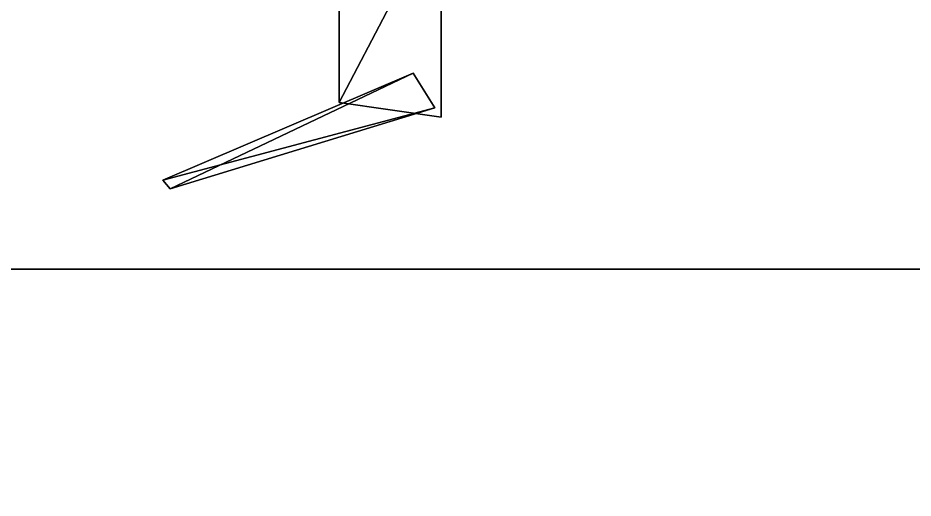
# Model space of a CAD drawing. Extents: x 0 to 2992, y -2739 to 0.
# Drawn here: x 575 to 636.4, y -713.7 to -680.8 of the extents above; entities that cross this region are included whole.
import ezdxf

# ---------------------------------------------------------------- set-up
doc = ezdxf.new("R2010")
doc.units = 0
for name, color, linetype in [('LAYER0', 7, 'CONTINUOUS'), ('LAYER242', 253, 'CONTINUOUS'), ('LAYER244', 253, 'CONTINUOUS'), ('LAYER246', 253, 'CONTINUOUS'), ('LAYER248', 253, 'CONTINUOUS'), ('LAYER250', 253, 'CONTINUOUS'), ('LAYER251', 9, 'CONTINUOUS'), ('LAYER363', 9, 'CONTINUOUS')]:
    doc.layers.add(name, color=color, linetype=linetype)

msp = doc.modelspace()

# ---------------------------------------------------------------- linework, layer by layer
at = {"layer": 'LAYER0', "invisible_edges": 1}
for points in [[(2992.49, 0), (0, -2716.32), (0, 0), (2992.49, 0)], [(2992.49, -2716.32, 5), (0, 0, 5), (0, -2716.32, 5), (2992.49, -2716.32, 5)], [(0, 0, 5), (2992.49, -2716.32, 5), (2992.49, 0, 5), (0, 0, 5)], [(0, -2716.32), (2992.49, 0), (2992.49, -2716.32), (0, -2716.32)]]:
    msp.add_3dface(points, dxfattribs=at)
at = {"layer": 'LAYER242'}
for points in [[(597, -686.6, 194.7826), (604, -687.6, 194.7826), (604, -673.23, 194.7826), (597, -686.6, 194.7826)], [(597, -678.38, 194.7826), (597, -686.6, 194.7826), (604, -673.23, 194.7826), (597, -678.38, 194.7826)], [(597, -686.6, 181.2174), (604, -673.23, 181.2174), (604, -687.6, 181.2174), (597, -686.6, 181.2174)], [(597, -678.38, 181.2174), (604, -673.23, 181.2174), (597, -686.6, 181.2174), (597, -678.38, 181.2174)], [(604, -687.6, 181.2174), (604, -673.23, 181.2174), (604, -673.23, 194.7826), (604, -687.6, 181.2174)], [(604, -687.6, 194.7826), (604, -687.6, 181.2174), (604, -673.23, 194.7826), (604, -687.6, 194.7826)], [(602.07, -684.58, 182.3478), (585.41, -692.5, 182.3478), (584.91, -691.92, 182.3478), (602.07, -684.58, 182.3478)], [(584.91, -691.92, 193.6522), (603.57, -686.96, 193.6522), (602.07, -684.58, 193.6522), (584.91, -691.92, 193.6522)], [(603.57, -686.96, 182.3478), (585.41, -692.5, 182.3478), (602.07, -684.58, 182.3478), (603.57, -686.96, 182.3478)], [(585.41, -692.5, 193.6522), (603.57, -686.96, 193.6522), (584.91, -691.92, 193.6522), (585.41, -692.5, 193.6522)], [(603.57, -686.96, 182.3478), (585.41, -692.5, 193.6522), (585.41, -692.5, 182.3478), (603.57, -686.96, 182.3478)], [(603.57, -686.96, 193.6522), (585.41, -692.5, 193.6522), (603.57, -686.96, 182.3478), (603.57, -686.96, 193.6522)]]:
    msp.add_3dface(points, dxfattribs=at)
at = {"layer": 'LAYER244'}
for points in [[(597, -686.6, 758.2826), (604, -687.6, 758.2826), (604, -673.23, 758.2826), (597, -686.6, 758.2826)], [(597, -678.38, 758.2826), (597, -686.6, 758.2826), (604, -673.23, 758.2826), (597, -678.38, 758.2826)], [(597, -686.6, 744.7174), (604, -673.23, 744.7174), (604, -687.6, 744.7174), (597, -686.6, 744.7174)], [(597, -678.38, 744.7174), (604, -673.23, 744.7174), (597, -686.6, 744.7174), (597, -678.38, 744.7174)], [(604, -687.6, 744.7174), (604, -673.23, 744.7174), (604, -673.23, 758.2826), (604, -687.6, 744.7174)], [(604, -687.6, 758.2826), (604, -687.6, 744.7174), (604, -673.23, 758.2826), (604, -687.6, 758.2826)], [(602.07, -684.58, 745.8478), (585.41, -692.5, 745.8478), (584.91, -691.92, 745.8478), (602.07, -684.58, 745.8478)], [(584.91, -691.92, 757.1522), (603.57, -686.96, 757.1522), (602.07, -684.58, 757.1522), (584.91, -691.92, 757.1522)], [(603.57, -686.96, 745.8478), (585.41, -692.5, 745.8478), (602.07, -684.58, 745.8478), (603.57, -686.96, 745.8478)], [(585.41, -692.5, 757.1522), (603.57, -686.96, 757.1522), (584.91, -691.92, 757.1522), (585.41, -692.5, 757.1522)], [(603.57, -686.96, 745.8478), (585.41, -692.5, 757.1522), (585.41, -692.5, 745.8478), (603.57, -686.96, 745.8478)], [(603.57, -686.96, 757.1522), (585.41, -692.5, 757.1522), (603.57, -686.96, 745.8478), (603.57, -686.96, 757.1522)]]:
    msp.add_3dface(points, dxfattribs=at)
at = {"layer": 'LAYER246'}
for points in [[(597, -686.6, 1321.783), (604, -687.6, 1321.783), (604, -673.23, 1321.783), (597, -686.6, 1321.783)], [(597, -678.38, 1321.783), (597, -686.6, 1321.783), (604, -673.23, 1321.783), (597, -678.38, 1321.783)], [(597, -686.6, 1308.217), (604, -673.23, 1308.217), (604, -687.6, 1308.217), (597, -686.6, 1308.217)], [(597, -678.38, 1308.217), (604, -673.23, 1308.217), (597, -686.6, 1308.217), (597, -678.38, 1308.217)], [(604, -687.6, 1308.217), (604, -673.23, 1308.217), (604, -673.23, 1321.783), (604, -687.6, 1308.217)], [(604, -687.6, 1321.783), (604, -687.6, 1308.217), (604, -673.23, 1321.783), (604, -687.6, 1321.783)], [(602.07, -684.58, 1309.348), (585.41, -692.5, 1309.348), (584.91, -691.92, 1309.348), (602.07, -684.58, 1309.348)], [(584.91, -691.92, 1320.652), (603.57, -686.96, 1320.652), (602.07, -684.58, 1320.652), (584.91, -691.92, 1320.652)], [(603.57, -686.96, 1309.348), (585.41, -692.5, 1309.348), (602.07, -684.58, 1309.348), (603.57, -686.96, 1309.348)], [(585.41, -692.5, 1320.652), (603.57, -686.96, 1320.652), (584.91, -691.92, 1320.652), (585.41, -692.5, 1320.652)], [(603.57, -686.96, 1309.348), (585.41, -692.5, 1320.652), (585.41, -692.5, 1309.348), (603.57, -686.96, 1309.348)], [(603.57, -686.96, 1320.652), (585.41, -692.5, 1320.652), (603.57, -686.96, 1309.348), (603.57, -686.96, 1320.652)]]:
    msp.add_3dface(points, dxfattribs=at)
at = {"layer": 'LAYER248'}
for points in [[(597, -686.6, 1885.283), (604, -687.6, 1885.283), (604, -673.23, 1885.283), (597, -686.6, 1885.283)], [(597, -678.38, 1885.283), (597, -686.6, 1885.283), (604, -673.23, 1885.283), (597, -678.38, 1885.283)], [(597, -686.6, 1871.717), (604, -673.23, 1871.717), (604, -687.6, 1871.717), (597, -686.6, 1871.717)], [(597, -678.38, 1871.717), (604, -673.23, 1871.717), (597, -686.6, 1871.717), (597, -678.38, 1871.717)], [(604, -687.6, 1871.717), (604, -673.23, 1871.717), (604, -673.23, 1885.283), (604, -687.6, 1871.717)], [(604, -687.6, 1885.283), (604, -687.6, 1871.717), (604, -673.23, 1885.283), (604, -687.6, 1885.283)], [(602.07, -684.58, 1872.848), (585.41, -692.5, 1872.848), (584.91, -691.92, 1872.848), (602.07, -684.58, 1872.848)], [(584.91, -691.92, 1884.152), (603.57, -686.96, 1884.152), (602.07, -684.58, 1884.152), (584.91, -691.92, 1884.152)], [(603.57, -686.96, 1872.848), (585.41, -692.5, 1872.848), (602.07, -684.58, 1872.848), (603.57, -686.96, 1872.848)], [(585.41, -692.5, 1884.152), (603.57, -686.96, 1884.152), (584.91, -691.92, 1884.152), (585.41, -692.5, 1884.152)], [(603.57, -686.96, 1872.848), (585.41, -692.5, 1884.152), (585.41, -692.5, 1872.848), (603.57, -686.96, 1872.848)], [(603.57, -686.96, 1884.152), (585.41, -692.5, 1884.152), (603.57, -686.96, 1872.848), (603.57, -686.96, 1884.152)]]:
    msp.add_3dface(points, dxfattribs=at)
at = {"layer": 'LAYER250'}
for points in [[(597, -686.6, 2448.783), (604, -687.6, 2448.783), (604, -673.23, 2448.783), (597, -686.6, 2448.783)], [(597, -678.38, 2448.783), (597, -686.6, 2448.783), (604, -673.23, 2448.783), (597, -678.38, 2448.783)], [(597, -686.6, 2435.217), (604, -673.23, 2435.217), (604, -687.6, 2435.217), (597, -686.6, 2435.217)], [(597, -678.38, 2435.217), (604, -673.23, 2435.217), (597, -686.6, 2435.217), (597, -678.38, 2435.217)], [(604, -687.6, 2435.217), (604, -673.23, 2435.217), (604, -673.23, 2448.783), (604, -687.6, 2435.217)], [(604, -687.6, 2448.783), (604, -687.6, 2435.217), (604, -673.23, 2448.783), (604, -687.6, 2448.783)], [(602.07, -684.58, 2436.348), (585.41, -692.5, 2436.348), (584.91, -691.92, 2436.348), (602.07, -684.58, 2436.348)], [(584.91, -691.92, 2447.652), (603.57, -686.96, 2447.652), (602.07, -684.58, 2447.652), (584.91, -691.92, 2447.652)], [(603.57, -686.96, 2436.348), (585.41, -692.5, 2436.348), (602.07, -684.58, 2436.348), (603.57, -686.96, 2436.348)], [(585.41, -692.5, 2447.652), (603.57, -686.96, 2447.652), (584.91, -691.92, 2447.652), (585.41, -692.5, 2447.652)], [(603.57, -686.96, 2436.348), (585.41, -692.5, 2447.652), (585.41, -692.5, 2436.348), (603.57, -686.96, 2436.348)], [(603.57, -686.96, 2447.652), (585.41, -692.5, 2447.652), (603.57, -686.96, 2436.348), (603.57, -686.96, 2447.652)]]:
    msp.add_3dface(points, dxfattribs=at)
at = {"layer": 'LAYER251', "invisible_edges": 1}
for points in [[(969, -680, 88), (569.5, -698, 88), (569.5, -680, 88), (969, -680, 88)], [(569.5, -698, 88), (969, -680, 88), (969, -698, 88), (569.5, -698, 88)], [(969, -698, 2542), (569.5, -680, 2542), (569.5, -698, 2542), (969, -698, 2542)], [(569.5, -680, 2542), (969, -698, 2542), (969, -680, 2542), (569.5, -680, 2542)], [(569.5, -698, 88), (969, -698, 2542), (569.5, -698, 2542), (569.5, -698, 88)], [(969, -698, 2542), (569.5, -698, 88), (969, -698, 88), (969, -698, 2542)]]:
    msp.add_3dface(points, dxfattribs=at)
at = {"layer": 'LAYER363', "invisible_edges": 1}
for points in [[(1382, -680, 85), (148, -698, 85), (1382, -698, 85), (1382, -680, 85)], [(148, -698, 85), (1382, -680, 85), (148, -680, 85), (148, -698, 85)], [(148, -680, 5), (1382, -698, 5), (148, -698, 5), (148, -680, 5)], [(1382, -698, 5), (148, -680, 5), (1382, -680, 5), (1382, -698, 5)], [(1382, -698, 5), (148, -698, 85), (148, -698, 5), (1382, -698, 5)], [(148, -698, 85), (1382, -698, 5), (1382, -698, 85), (148, -698, 85)]]:
    msp.add_3dface(points, dxfattribs=at)

doc.saveas('drawing.dxf')
